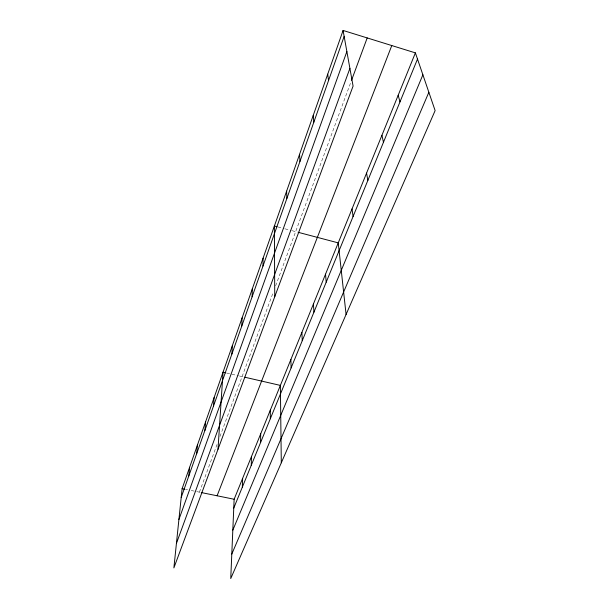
<?xml version="1.0" encoding="UTF-8"?>
<svg xmlns="http://www.w3.org/2000/svg" width="609" height="609" viewBox="0 0 609 609"><rect width="100%" height="100%" fill="white"/><g stroke="black" fill="none" stroke-linecap="round" stroke-linejoin="round"><path stroke-width="0.46" stroke-dasharray="3.04 2.28" d="M199.417 492.171L217.048 444.441M219.994 436.463L273.334 292.046M275.641 285.804L350.883 82.093M185.76 489.392L187.58 489.758M191.218 490.504L195.771 491.433M196.684 491.615L201.274 492.552M226.662 373.043L238.469 375.761M239.375 375.966L243.874 377.001M277.917 226.959L284.121 228.596M285.012 228.832L291.216 230.468M292.099 230.704L297.458 232.113"/><path stroke-width="0.91" d="M270.305 418.771L270.312 410.169M260.576 442.545L260.69 433.867M262.981 266.064L263.08 258.17M251.258 465.306L251.471 456.575M252.103 296.834L252.339 288.757M242.329 487.131L242.626 478.354M415.391 52.876L234.138 499.251L230.742 578.55L435.123 110.594L415.391 52.876L343.08 30.45L182.121 488.646L173.877 567.915L353.083 86.09L343.08 30.45M241.75 326.127L242.1 317.89M231.884 354.042L232.341 345.676M217.999 449.275L223.023 372.206L225.749 372.83M213.477 406.127L214.117 397.555M204.883 430.456L205.598 421.809M196.654 453.743L197.438 445.034M188.767 476.055L189.62 467.293M181.208 497.446L344.146 36.403M178.909 519.5L346.871 51.552M176.42 543.426L349.901 68.391M351.538 80.319L367.197 37.933M217.101 495.779L391.785 45.553M233.765 508.066L417.508 59.058M232.821 530.135L422.89 74.793M231.793 554.068L428.858 92.271M182.121 488.646L184.854 489.202M201.274 492.552L234.138 499.251M244.765 377.207L280.368 385.406L281.297 462.802M277.034 226.723L274.377 226.023L274.743 296.728M298.357 232.356L338.246 242.877L346.079 314.472M398.179 95.278L399.984 101.886M381.927 135.297L383.457 142.262M366.572 173.116L367.851 180.409M352.025 208.925L353.083 216.484M327.718 74.169L328.54 80.571M313.239 115.383L313.833 122.181M325.533 274.187L326.203 282.173M313.429 303.99L313.939 312.143M299.567 154.313L299.955 161.454M301.889 332.4L302.254 340.697M286.633 191.135L286.831 198.572M290.881 359.508L291.11 367.927"/></g></svg>
